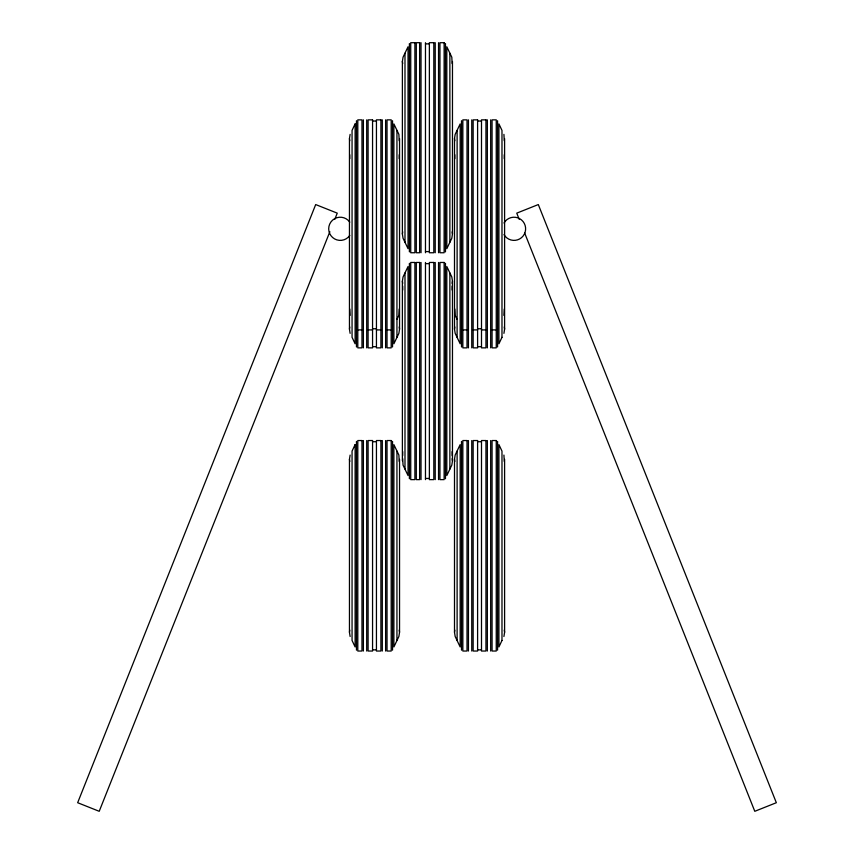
<?xml version="1.0" encoding="UTF-8"?>
<svg xmlns="http://www.w3.org/2000/svg" width="854" height="854" viewBox="0 0 854 854"><rect width="100%" height="100%" fill="white"/><g stroke="black" fill="none" stroke-linecap="round" stroke-linejoin="round"><path stroke-width="1.28" d="M350.119 636.497L349.457 632.238L349.457 459.335L350.119 455.075M402.672 286.069L402.714 290.05M349.457 632.238L349.788 630.113M399.213 461.459L398.882 455.075L393.886 444.635L393.886 646.948L398.882 636.497L399.544 632.238L399.544 459.335M402.383 460.829L402.383 281.222L403.045 276.974L408.041 266.544L408.041 475.529L403.045 465.088L402.714 458.694M452.14 290.05L452.182 286.069M452.471 460.829L451.809 465.088L446.813 475.529L446.813 266.544L451.809 276.974L452.471 281.222L452.471 460.829L452.14 458.694M454.499 459.335L455.171 455.075L460.167 444.635L460.167 646.948L455.171 636.497L454.499 632.238L454.499 459.335L454.83 461.459M454.499 632.238L454.83 630.113M504.266 461.459L503.924 455.075M503.924 636.497L504.597 632.238L504.597 459.335M350.119 333.359L349.457 329.11L349.457 138.615L350.119 134.366M349.745 154.713L349.788 158.684M349.788 309.031L350.119 315.404M349.457 329.11L349.788 326.986M402.383 61.456L403.045 57.207L408.041 46.778L408.041 248.674L403.045 238.245L402.383 233.996L402.383 61.456L402.714 63.58M399.213 140.739L398.882 134.366L393.886 123.937L393.886 343.778L398.882 333.359L399.544 329.11L399.544 138.615M399.213 158.684L399.256 154.713M402.383 233.996L402.714 231.872M452.14 63.58L451.809 57.207L446.813 46.778L446.813 248.674L451.809 238.245L452.471 233.996L452.471 61.456M402.714 451.638L402.672 455.62M454.499 138.615L455.171 134.366L460.167 123.937L460.167 343.778L455.171 333.359L454.499 329.11L454.499 138.615L454.83 140.739M454.798 154.713L454.83 158.684M452.14 283.347L452.471 281.222M454.83 309.031L455.171 315.404L457.114 319.364M454.499 329.11L454.83 326.986M452.182 455.62L452.14 451.638M504.266 140.739L503.924 134.366M504.266 158.684L504.298 154.713M503.924 315.404L504.266 309.031M503.924 333.359L504.597 329.11L504.597 138.615M329.857 231.722L99.213 811.3L77.661 802.717L315.692 204.565L337.255 213.148L334.789 219.339M396.939 319.364L398.882 315.404L399.213 309.031M425.473 43.874L429.37 43.874M372.557 121.033L376.443 121.033M477.599 121.033L481.496 121.033M425.473 251.588L429.37 251.588M425.473 263.64L429.37 263.64M372.557 328.747L376.443 328.747M477.599 328.747L481.496 328.747M361.979 329.911L357.805 329.911L357.805 119.859L361.979 119.859L361.979 347.866L357.805 347.866L357.805 330.391M368.095 329.911L372.557 329.911M376.443 329.911L380.905 329.911M387.022 329.911L391.196 329.911L391.196 119.859L387.022 119.859L387.022 347.866L391.196 347.866L391.196 330.391M467.021 329.911L462.847 329.911L462.847 119.859L467.021 119.859L467.021 347.866L462.847 347.866L462.847 330.391M473.148 329.911L477.599 329.911M481.496 329.911L485.947 329.911M492.075 329.911L496.249 329.911L496.249 119.859L492.075 119.859L492.075 347.866L496.249 347.866L496.249 330.391M372.557 346.692L376.443 346.692M477.599 346.692L481.496 346.692M372.557 441.71L376.443 441.71M477.599 441.71L481.496 441.71M425.473 478.453L429.37 478.453M372.557 649.862L376.443 649.862M477.599 649.862L481.496 649.862M519.211 219.339L516.745 213.148L538.308 204.565L776.339 802.717L754.787 811.3L524.634 232.961M504.266 326.986L504.597 329.11M452.14 231.872L452.471 233.996M504.266 630.113L504.597 632.238M402.383 281.222L402.714 283.347M399.213 326.986L399.544 329.11M349.457 138.615L349.788 140.739M399.213 630.113L399.544 632.238M349.457 459.335L349.788 461.459M497.583 120.724L497.583 346.991M497.583 441.411L497.583 650.161M490.676 119.859L490.676 347.866M490.676 440.536L490.676 651.036M487.335 119.859L487.335 347.866M487.335 440.536L487.335 651.036M471.76 119.859L471.76 347.866M471.76 440.536L471.76 651.036M468.419 119.859L468.419 347.866M468.419 440.536L468.419 651.036M461.512 120.724L461.512 346.991M461.512 441.411L461.512 650.161M457.114 130.406L457.114 337.309M457.114 451.115L457.114 640.457M449.866 53.247L449.866 242.205M449.866 273.013L449.866 469.049M445.468 43.565L445.468 251.887M445.468 263.331L445.468 478.752M438.561 42.7L438.561 252.752M438.561 262.466L438.561 479.628M435.22 42.7L435.22 252.752M435.22 262.466L435.22 479.628M425.473 42.7L425.473 252.752M425.473 262.466L425.473 479.628M421.022 42.7L421.022 252.752M421.022 262.466L421.022 479.628M409.386 43.565L409.386 251.887M409.386 263.331L409.386 478.752M404.988 53.247L404.988 242.205M404.988 273.013L404.988 469.049M396.939 130.406L396.939 337.309M396.939 451.115L396.939 640.457M392.541 120.724L392.541 346.991M392.541 441.411L392.541 650.161M385.634 119.859L385.634 347.866M385.634 440.536L385.634 651.036M382.293 119.859L382.293 347.866M382.293 440.536L382.293 651.036M366.708 119.859L366.708 347.866M366.708 440.536L366.708 651.036M363.366 119.859L363.366 347.866M363.366 440.536L363.366 651.036M356.46 120.724L356.46 346.991M356.46 441.411L356.46 650.161M503.988 223.011A11.604 11.604 0 0 1 521.484 219.916A11.604 11.604 0 0 1 521.484 237.69A11.604 11.604 0 0 1 503.988 234.604M349.788 235.458A11.604 11.604 0 0 1 332.58 237.476A11.604 11.604 0 0 1 332.58 220.14A11.604 11.604 0 0 1 349.788 222.157M355.115 123.937L352.061 130.406L352.061 337.309L355.115 343.778L355.115 123.937M355.115 444.635L352.061 451.115L352.061 640.457L355.115 646.948L355.115 444.635M501.981 337.309L498.928 343.778L498.928 123.937L501.981 130.406L501.981 337.309M501.981 640.457L498.928 646.948L498.928 444.635L501.981 451.115L501.981 640.457M414.905 42.7L410.731 42.7L410.731 252.752L414.905 252.752L414.905 42.7M419.634 42.7L416.293 42.7L416.293 252.752L419.634 252.752L419.634 42.7M433.821 42.7L429.37 42.7L429.37 252.752L433.821 252.752L433.821 42.7M444.123 42.7L439.949 42.7L439.949 252.752L444.123 252.752L444.123 42.7M372.557 119.859L368.095 119.859L368.095 347.866L372.557 347.866L372.557 119.859M380.905 119.859L376.443 119.859L376.443 347.866L380.905 347.866L380.905 119.859M477.599 119.859L473.148 119.859L473.148 347.866L477.599 347.866L477.599 119.859M485.947 119.859L481.496 119.859L481.496 347.866L485.947 347.866L485.947 119.859M414.905 262.466L410.731 262.466L410.731 479.628L414.905 479.628L414.905 262.466M419.634 262.466L416.293 262.466L416.293 479.628L419.634 479.628L419.634 262.466M433.821 262.466L429.37 262.466L429.37 479.628L433.821 479.628L433.821 262.466M444.123 262.466L439.949 262.466L439.949 479.628L444.123 479.628L444.123 262.466M361.979 440.536L357.805 440.536L357.805 651.036L361.979 651.036L361.979 440.536M372.557 440.536L368.095 440.536L368.095 651.036L372.557 651.036L372.557 440.536M380.905 440.536L376.443 440.536L376.443 651.036L380.905 651.036L380.905 440.536M391.196 440.536L387.022 440.536L387.022 651.036L391.196 651.036L391.196 440.536M467.021 440.536L462.847 440.536L462.847 651.036L467.021 651.036L467.021 440.536M477.599 440.536L473.148 440.536L473.148 651.036L477.599 651.036L477.599 440.536M485.947 440.536L481.496 440.536L481.496 651.036L485.947 651.036L485.947 440.536M496.249 440.536L492.075 440.536L492.075 651.036L496.249 651.036L496.249 440.536"/></g></svg>
